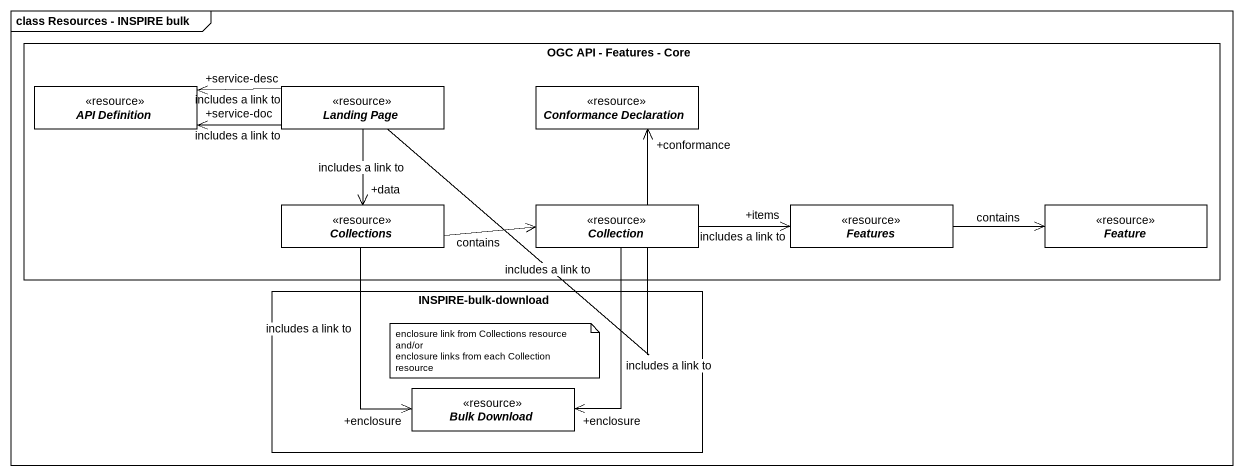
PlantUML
@startuml
mainframe class Resources - INSPIRE bulk
hide circle
hide empty members
rectangle "OGC API - Features - Core" as OGC_API_Features_Core {
  interface "API Definition" as API_Definition <<resource>> #FFFFFF
  interface "Landing Page" as Landing_Page <<resource>> #FFFFFF
  interface "Conformance Declaration" as Conformance_Declaration <<resource>> #FFFFFF
  interface "Collections" as Collections_ <<resource>> #FFFFFF
  interface Collection <<resource>> #FFFFFF
  interface Features <<resource>> #FFFFFF
  interface Feature <<resource>> #FFFFFF
}
rectangle "INSPIRE-bulk-download" as INSPIRE_bulk_download {
  interface "Bulk Download" as Bulk_Download <<resource>> #FFFFFF
}
Landing_Page -left-> "+service-doc" API_Definition : includes a link to
Landing_Page -left-> "+service-desc" API_Definition : includes a link to
Landing_Page -right-> "+conformance" Conformance_Declaration : includes a link to
Landing_Page --> "+data" Collections_ : includes a link to
Collections_ -right-> Collection : contains
Collections_ --> "+enclosure" Bulk_Download : includes a link to
Collection -right-> "+items" Features : includes a link to
Collection --> "+enclosure" Bulk_Download : includes a link to
Features -right-> Feature : contains
note as N1
  enclosure link from Collections resource
  and/or
  enclosure links from each Collection resource
end note
@enduml
